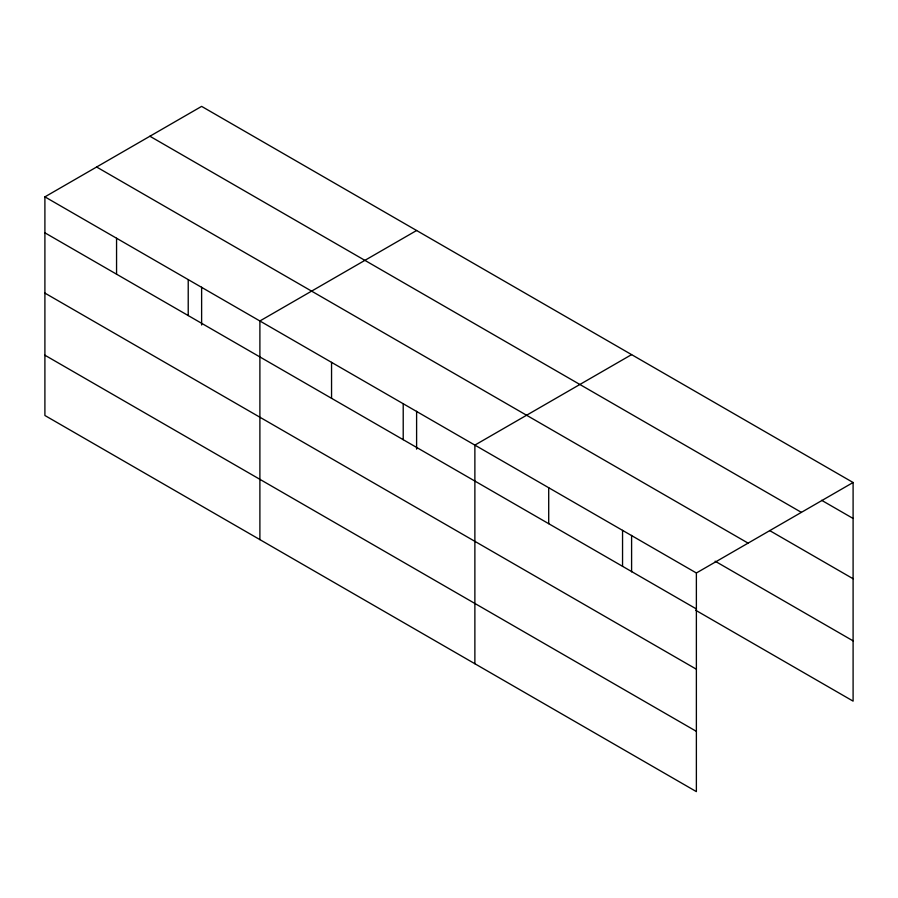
<?xml version="1.0" encoding="UTF-8"?>
<svg xmlns="http://www.w3.org/2000/svg" width="898" height="898" viewBox="0 0 898 898"><rect width="100%" height="100%" fill="white"/><g stroke="black" fill="none" stroke-linecap="round" stroke-linejoin="round"><path stroke-width="1.35" d="M696.377 669.223L696.377 572.991L44.9 196.864L44.9 415.493L696.377 791.621L696.377 669.223L44.9 293.096M695.748 610.292L853.1 701.136L853.1 482.507L201.623 106.379L44.9 196.864M416.605 230.505L259.892 320.979L259.892 539.619M631.597 354.62L474.874 445.105L474.874 663.734M696.377 572.991L853.1 482.507M821.625 500.298L853.1 518.46M149.899 136.238L801.386 512.365M769.586 530.527L853.1 578.75M96.614 167.006L748.101 543.133M715.111 561.194L853.1 640.858M44.9 232.818L696.377 608.945M44.9 355.204L696.377 731.342M631.597 535.399L631.597 571.858M622.55 530.359L622.55 566.312M548.712 487.737L548.712 523.691M416.605 411.284L416.605 449.135M403.213 403.73L403.213 439.683M331.553 362.354L331.553 398.308M201.623 287.158L201.623 325.009M188.221 279.604L188.221 315.568M116.56 238.239L116.56 274.193"/></g></svg>
